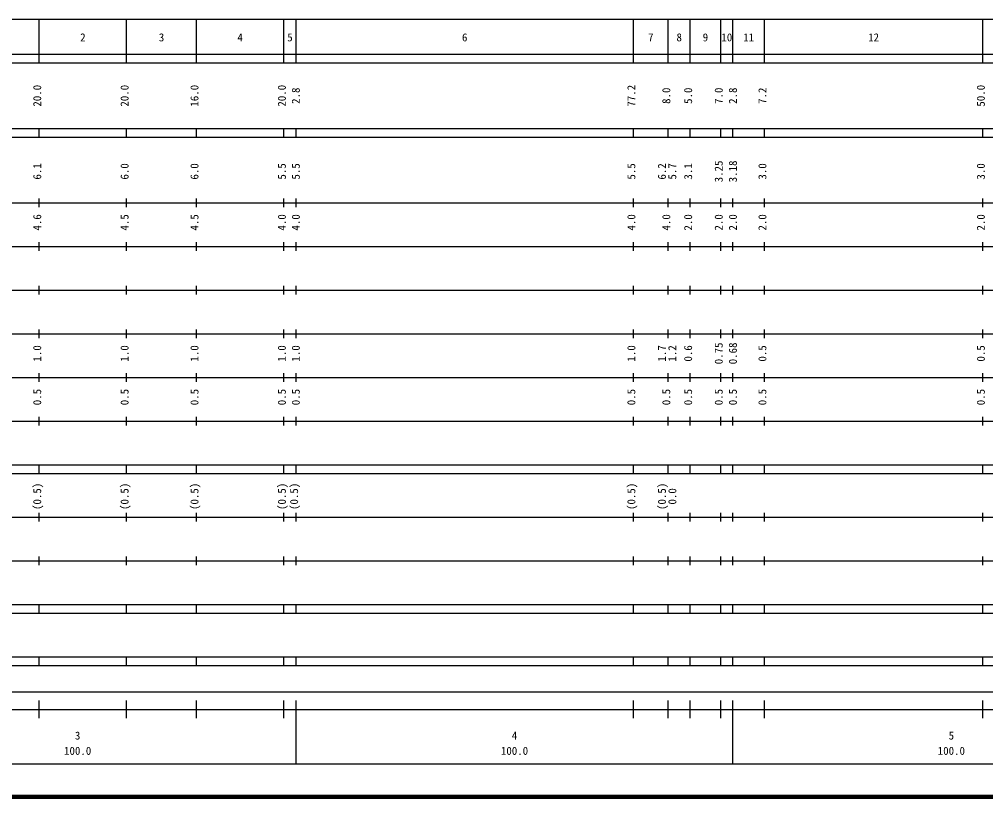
# Model space of a CAD drawing. Units: millimetres on the paper, enlarged 1000 times. Extents: x 40000 to 680000, y 20000 to 380000.
# Drawn here: x 204647 to 425851, y 20000 to 198000 of the extents above; entities that cross this region are included whole.
import ezdxf
from ezdxf.enums import TextEntityAlignment as Align

# ---------------------------------------------------------------- set-up
doc = ezdxf.new("R2010")
doc.units = ezdxf.units.MM
doc.header["$LTSCALE"] = 1000
doc.layers.add('M-TTL', color=2, linetype='Continuous', lineweight=140)
doc.layers.add('M-TTL-BAND', color=7, linetype='Continuous', lineweight=25)
doc.styles.add('ＭＳ ゴシック', font='')
doc.styles.get('ＭＳ ゴシック').set_extended_font_data('MS Gothic')

msp = doc.modelspace()

# ---------------------------------------------------------------- linework, layer by layer
at = {"layer": 'M-TTL'}
msp.add_line((40000, 20000), (680000, 20000), dxfattribs=at)
at = {"layer": 'M-TTL-BAND'}
for p, q in [((68000, 198000), (579000, 198000)), ((209200, 188000), (209200, 198000)), ((229200, 188000), (229200, 198000)), ((245200, 188000), (245200, 198000)), ((265200, 188000), (265200, 198000)), ((268000, 188000), (268000, 198000)), ((345200, 188000), (345200, 198000)), ((353200, 188000), (353200, 198000)), ((358200, 188000), (358200, 198000)), ((365200, 188000), (365200, 198000)), ((368000, 188000), (368000, 198000)), ((375200, 188000), (375200, 198000)), ((425200, 188000), (425200, 198000)), ((40000, 190000), (579000, 190000)), ((40000, 188000), (579000, 188000)), ((40000, 173000), (579000, 173000)), ((209200, 171000), (209200, 173000)), ((229200, 171000), (229200, 173000)), ((245200, 171000), (245200, 173000)), ((265200, 171000), (265200, 173000)), ((268000, 171000), (268000, 173000)), ((345200, 171000), (345200, 173000)), ((353200, 171000), (353200, 173000)), ((358200, 171000), (358200, 173000)), ((365200, 171000), (365200, 173000)), ((368000, 171000), (368000, 173000)), ((375200, 171000), (375200, 173000)), ((425200, 171000), (425200, 173000)), ((40000, 171000), (579000, 171000)), ((40000, 156000), (579000, 156000)), ((209200, 155000), (209200, 157000)), ((229200, 155000), (229200, 157000)), ((245200, 155000), (245200, 157000)), ((265200, 155000), (265200, 157000)), ((268000, 155000), (268000, 157000)), ((345200, 155000), (345200, 157000)), ((353200, 155000), (353200, 157000)), ((358200, 155000), (358200, 157000)), ((365200, 155000), (365200, 157000)), ((368000, 155000), (368000, 157000)), ((375200, 155000), (375200, 157000)), ((425200, 155000), (425200, 157000)), ((46000, 146000), (579000, 146000)), ((209200, 145000), (209200, 147000)), ((229200, 145000), (229200, 147000)), ((245200, 145000), (245200, 147000)), ((265200, 145000), (265200, 147000)), ((268000, 145000), (268000, 147000)), ((345200, 145000), (345200, 147000)), ((353200, 145000), (353200, 147000)), ((358200, 145000), (358200, 147000)), ((365200, 145000), (365200, 147000)), ((368000, 145000), (368000, 147000)), ((375200, 145000), (375200, 147000)), ((425200, 145000), (425200, 147000)), ((52000, 136000), (579000, 136000)), ((209200, 135000), (209200, 137000)), ((229200, 135000), (229200, 137000)), ((245200, 135000), (245200, 137000)), ((265200, 135000), (265200, 137000)), ((268000, 135000), (268000, 137000)), ((345200, 135000), (345200, 137000)), ((353200, 135000), (353200, 137000)), ((358200, 135000), (358200, 137000)), ((365200, 135000), (365200, 137000)), ((368000, 135000), (368000, 137000)), ((375200, 135000), (375200, 137000)), ((425200, 135000), (425200, 137000)), ((209200, 125000), (209200, 127000)), ((229200, 125000), (229200, 127000)), ((245200, 125000), (245200, 127000)), ((265200, 125000), (265200, 127000)), ((268000, 125000), (268000, 127000)), ((345200, 125000), (345200, 127000)), ((353200, 125000), (353200, 127000)), ((358200, 125000), (358200, 127000)), ((365200, 125000), (365200, 127000)), ((368000, 125000), (368000, 127000)), ((375200, 125000), (375200, 127000)), ((425200, 125000), (425200, 127000)), ((46000, 126000), (579000, 126000)), ((52000, 116000), (579000, 116000)), ((209200, 115000), (209200, 117000)), ((229200, 115000), (229200, 117000)), ((245200, 115000), (245200, 117000)), ((265200, 115000), (265200, 117000)), ((268000, 115000), (268000, 117000)), ((345200, 115000), (345200, 117000)), ((353200, 115000), (353200, 117000)), ((358200, 115000), (358200, 117000)), ((365200, 115000), (365200, 117000)), ((368000, 115000), (368000, 117000)), ((375200, 115000), (375200, 117000)), ((425200, 115000), (425200, 117000)), ((209200, 105000), (209200, 107000)), ((229200, 105000), (229200, 107000)), ((245200, 105000), (245200, 107000)), ((265200, 105000), (265200, 107000)), ((268000, 105000), (268000, 107000)), ((345200, 105000), (345200, 107000)), ((353200, 105000), (353200, 107000)), ((358200, 105000), (358200, 107000)), ((365200, 105000), (365200, 107000)), ((368000, 105000), (368000, 107000)), ((375200, 105000), (375200, 107000)), ((425200, 105000), (425200, 107000)), ((46000, 106000), (579000, 106000)), ((40000, 96000), (579000, 96000)), ((209200, 94000), (209200, 96000)), ((229200, 94000), (229200, 96000)), ((245200, 94000), (245200, 96000)), ((265200, 94000), (265200, 96000)), ((268000, 94000), (268000, 96000)), ((345200, 94000), (345200, 96000)), ((353200, 94000), (353200, 96000)), ((358200, 94000), (358200, 96000)), ((365200, 94000), (365200, 96000)), ((368000, 94000), (368000, 96000)), ((375200, 94000), (375200, 96000)), ((425200, 94000), (425200, 96000)), ((40000, 94000), (579000, 94000)), ((209200, 83000), (209200, 85000)), ((229200, 83000), (229200, 85000)), ((245200, 83000), (245200, 85000)), ((265200, 83000), (265200, 85000)), ((268000, 83000), (268000, 85000)), ((345200, 83000), (345200, 85000)), ((353200, 83000), (353200, 85000)), ((358200, 83000), (358200, 85000)), ((365200, 83000), (365200, 85000)), ((368000, 83000), (368000, 85000)), ((375200, 83000), (375200, 85000)), ((425200, 83000), (425200, 85000)), ((49000, 84000), (579000, 84000)), ((40000, 74000), (579000, 74000)), ((209200, 73000), (209200, 75000)), ((229200, 73000), (229200, 75000)), ((245200, 73000), (245200, 75000)), ((265200, 73000), (265200, 75000)), ((268000, 73000), (268000, 75000)), ((345200, 73000), (345200, 75000)), ((353200, 73000), (353200, 75000)), ((358200, 73000), (358200, 75000)), ((365200, 73000), (365200, 75000)), ((368000, 73000), (368000, 75000)), ((375200, 73000), (375200, 75000)), ((425200, 73000), (425200, 75000)), ((40000, 64000), (579000, 64000)), ((40000, 62000), (579000, 62000)), ((209200, 62000), (209200, 64000)), ((229200, 62000), (229200, 64000)), ((245200, 62000), (245200, 64000)), ((265200, 62000), (265200, 64000)), ((268000, 62000), (268000, 64000)), ((345200, 62000), (345200, 64000)), ((353200, 62000), (353200, 64000)), ((358200, 62000), (358200, 64000)), ((365200, 62000), (365200, 64000)), ((368000, 62000), (368000, 64000)), ((375200, 62000), (375200, 64000)), ((425200, 62000), (425200, 64000)), ((40000, 52000), (579000, 52000)), ((209200, 50000), (209200, 52000)), ((229200, 50000), (229200, 52000)), ((245200, 50000), (245200, 52000)), ((265200, 50000), (265200, 52000)), ((268000, 50000), (268000, 52000)), ((345200, 50000), (345200, 52000)), ((353200, 50000), (353200, 52000)), ((358200, 50000), (358200, 52000)), ((365200, 50000), (365200, 52000)), ((368000, 50000), (368000, 52000)), ((375200, 50000), (375200, 52000)), ((425200, 50000), (425200, 52000)), ((40000, 50000), (579000, 50000)), ((135500, 44000), (557700, 44000)), ((40000, 40000), (579000, 40000)), ((209200, 38000), (209200, 42000)), ((229200, 38000), (229200, 42000)), ((245200, 38000), (245200, 42000)), ((265200, 38000), (265200, 42000)), ((268000, 27500), (268000, 42000)), ((345200, 38000), (345200, 42000)), ((353200, 38000), (353200, 42000)), ((358200, 38000), (358200, 42000)), ((365200, 38000), (365200, 42000)), ((368000, 27500), (368000, 42000)), ((375200, 38000), (375200, 42000)), ((425200, 38000), (425200, 42000)), ((68000, 27500), (579000, 27500))]:
    msp.add_line(p, q, dxfattribs=at)

# ---------------------------------------------------------------- texts
at = {"layer": 'M-TTL-BAND', "style": 'ＭＳ ゴシック'}
for s, p in [('2', (219200, 192405)), ('3', (237200, 192405)), ('4', (255200, 192405)), ('5', (266600, 192405)), ('6', (306600, 192405)), ('7', (349200, 192405)), ('8', (355700, 192405)), ('9', (361700, 192405)), ('10', (366600, 192405)), ('11', (371600, 192405)), ('12', (400200, 192405)), ('3', (218000, 32523)), ('4', (318000, 32523)), ('5', (418000, 32523)), ('100.0', (218000, 29033)), ('100.0', (318000, 29033)), ('100.0', (418000, 29033))]:
    msp.add_text(s, height=1833, dxfattribs=at).set_placement(p, align=Align.BOTTOM_CENTER)
for s, p in [('20.0', (210200, 180500)), ('20.0', (230200, 180500)), ('16.0', (246200, 180500)), ('20.0', (266200, 180500)), ('2.8', (269393, 180500)), ('77.2', (346200, 180500)), ('8.0', (354200, 180500)), ('5.0', (359200, 180500)), ('7.0', (366200, 180500)), ('2.8', (369446, 180500)), ('7.2', (376200, 180500)), ('50.0', (426200, 180500)), ('6.1', (210200, 163174)), ('6.0', (230200, 163174)), ('6.0', (246200, 163174)), ('5.5', (266200, 163174)), ('5.5', (269393, 163174)), ('5.5', (346200, 163174)), ('6.2', (353200, 163174)), ('5.7', (355570, 163174)), ('3.1', (359200, 163174)), ('3.25', (366200, 163174)), ('3.18', (369446, 163174)), ('3.0', (376200, 163174)), ('3.0', (426200, 163174)), ('4.6', (210200, 151500)), ('4.5', (230200, 151500)), ('4.5', (246200, 151500)), ('4.0', (266200, 151500)), ('4.0', (269393, 151500)), ('4.0', (346200, 151500)), ('4.0', (354200, 151500)), ('2.0', (359200, 151500)), ('2.0', (366200, 151500)), ('2.0', (369446, 151500)), ('2.0', (376200, 151500)), ('2.0', (426200, 151500)), ('1.0', (210200, 121500)), ('1.0', (230200, 121500)), ('1.0', (246200, 121500)), ('1.0', (266200, 121500)), ('1.0', (269393, 121500)), ('1.0', (346200, 121500)), ('1.7', (353200, 121500)), ('1.2', (355570, 121500)), ('0.6', (359200, 121500)), ('0.75', (366200, 121500)), ('0.68', (369446, 121500)), ('0.5', (376200, 121500)), ('0.5', (426200, 121500)), ('0.5', (210200, 111500)), ('0.5', (230200, 111500)), ('0.5', (246200, 111500)), ('0.5', (266200, 111500)), ('0.5', (269393, 111500)), ('0.5', (346200, 111500)), ('0.5', (354200, 111500)), ('0.5', (359200, 111500)), ('0.5', (366200, 111500)), ('0.5', (369446, 111500)), ('0.5', (376200, 111500)), ('0.5', (426200, 111500)), ('(0.5)', (210200, 88764)), ('(0.5)', (230200, 88764)), ('(0.5)', (246200, 88764)), ('(0.5)', (266200, 88764)), ('(0.5)', (269000, 88764)), ('(0.5)', (346200, 88764)), ('(0.5)', (353200, 88764)), ('0.0', (355584, 88764))]:
    msp.add_text(s, height=1833, rotation=90, dxfattribs=at).set_placement(p, align=Align.BOTTOM_CENTER)

doc.saveas('drawing.dxf')
